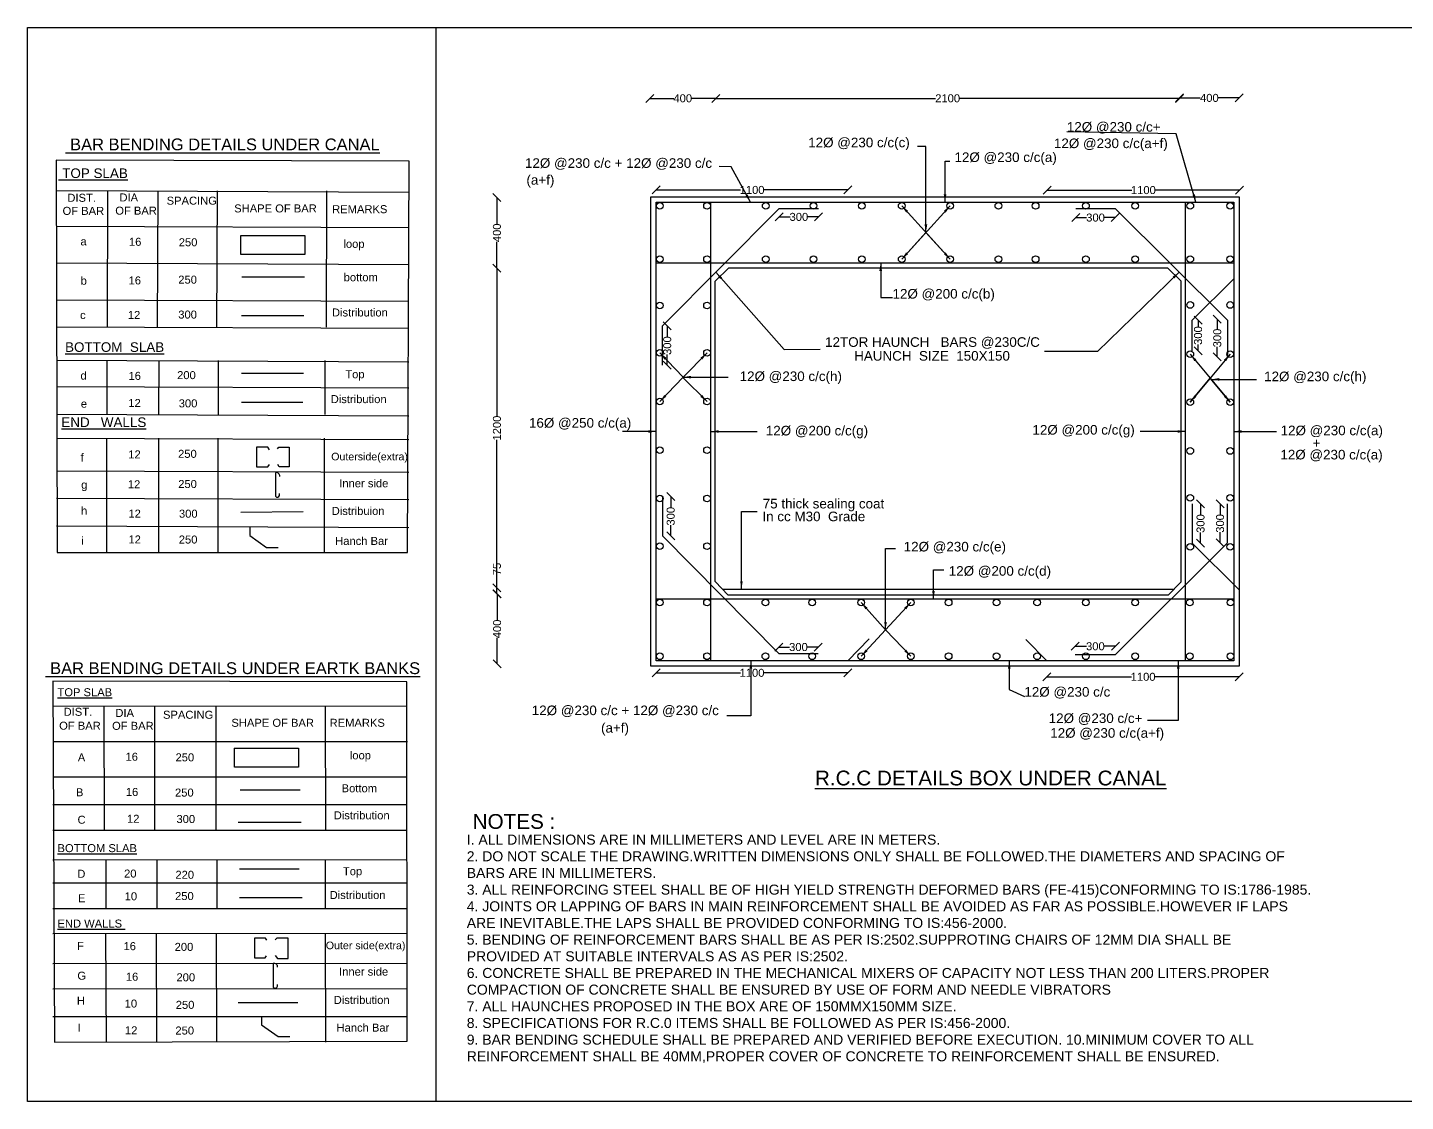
# Model space of a CAD drawing. Header units: millimetres. Extents: x 8554 to 14393, y 6906 to 9599.
# Drawn here: x 8554 to 11999, y 6914 to 9599 of the extents above; entities that cross this region are included whole.
import ezdxf

# ---------------------------------------------------------------- set-up
doc = ezdxf.new("R2010")
doc.units = ezdxf.units.MM
doc.header["$MEASUREMENT"] = 0
doc.layers.add('DIMENSIONS', color=7, linetype='Continuous')
doc.layers.add('TEXT', color=7, linetype='Continuous')
doc.styles.add('Annotative', font='arial.ttf', dxfattribs={"height": 4})
doc.styles.get("Standard").update_dxf_attribs({"font": 'arial.ttf', "height": 20})
doc.dimstyles.get("Standard").update_dxf_attribs({"dimtxt": 20, "dimasz": 20, "dimexe": 0.18, "dimexo": 0.0625, "dimgap": 0.09, "dimtad": 0, "dimdec": 0, "dimzin": 0, "dimdsep": 46, "dimtxsty": 'Standard', "dimblk": 'OBLIQUE', "dimcen": 0.09, "dimse1": 1, "dimse2": 1, "dimadec": 0, "dimazin": 0, "dimtfac": 1, "dimtdec": 0, "dimtofl": 0, "dimtmove": 0, "dimatfit": 3, "dimfxl": 1, "dimtolj": 1, "dimtzin": 0, "dimarcsym": 0})

# ---------------------------------------------------------------- blocks, each defined once
blk = doc.blocks.new('_Oblique')
at = {"color": 0, "linetype": 'ByBlock', "lineweight": -2}
blk.add_line((-0.5, -0.5), (0.5, 0.5), dxfattribs=at)
blk = doc.blocks.new('*D4')
at = {"layer": 'Defpoints', "color": 0}
for p in [(10604.9, 9192.5), (10125.9, 9161.7), (10604.9, 9161.7)]:
    blk.add_point(p, dxfattribs=at)
at = {"layer": 'DIMENSIONS', "color": 0, "lineweight": -2}
for p, q in [((10125.9, 9192.5), (10336.4, 9192.5)), ((10604.9, 9192.5), (10394.4, 9192.5))]:
    blk.add_line(p, q, dxfattribs=at)
at = {"layer": 'DIMENSIONS', "color": 0, "lineweight": -2, "xscale": 20, "yscale": 20, "zscale": 20, "rotation": 180}
blk.add_blockref('_Oblique', (10125.9, 9192.5), dxfattribs=at)
at = {"layer": 'DIMENSIONS', "color": 0, "lineweight": -2, "xscale": 20, "yscale": 20, "zscale": 20}
blk.add_blockref('_Oblique', (10604.9, 9192.5), dxfattribs=at)
at = {"layer": 'DIMENSIONS', "color": 0, "insert": (10365.4, 9192.5), "char_height": 20, "attachment_point": 5}
blk.add_mtext('\\A1;1100', dxfattribs=at)
blk = doc.blocks.new('*D5')
at = {"layer": 'Defpoints', "color": 0}
for p in [(10433.4, 9146.3), (10531.3, 9146.3), (10531.3, 9125.1)]:
    blk.add_point(p, dxfattribs=at)
at = {"layer": 'DIMENSIONS', "color": 0, "lineweight": -2}
for p, q in [((10433.4, 9125.1), (10460.2, 9125.1)), ((10531.3, 9125.1), (10504.5, 9125.1))]:
    blk.add_line(p, q, dxfattribs=at)
at = {"layer": 'DIMENSIONS', "color": 0, "lineweight": -2, "xscale": 20, "yscale": 20, "zscale": 20, "rotation": 180}
blk.add_blockref('_Oblique', (10433.4, 9125.1), dxfattribs=at)
at = {"layer": 'DIMENSIONS', "color": 0, "lineweight": -2, "xscale": 20, "yscale": 20, "zscale": 20}
blk.add_blockref('_Oblique', (10531.3, 9125.1), dxfattribs=at)
at = {"layer": 'DIMENSIONS', "color": 0, "insert": (10482.4, 9125.1), "char_height": 20, "attachment_point": 5}
blk.add_mtext('\\A1;300', dxfattribs=at)
blk = doc.blocks.new('*D6')
at = {"layer": 'Defpoints', "color": 0}
for p in [(11102.9, 9190), (11584.3, 9192.1), (11584.3, 9192.1)]:
    blk.add_point(p, dxfattribs=at)
at = {"layer": 'DIMENSIONS', "color": 0, "lineweight": -2}
for p, q in [((11102.9, 9192.1), (11314.6, 9192.1)), ((11584.3, 9192.1), (11372.6, 9192.1))]:
    blk.add_line(p, q, dxfattribs=at)
at = {"layer": 'DIMENSIONS', "color": 0, "lineweight": -2, "xscale": 20, "yscale": 20, "zscale": 20, "rotation": 180}
blk.add_blockref('_Oblique', (11102.9, 9192.1), dxfattribs=at)
at = {"layer": 'DIMENSIONS', "color": 0, "lineweight": -2, "xscale": 20, "yscale": 20, "zscale": 20}
blk.add_blockref('_Oblique', (11584.3, 9192.1), dxfattribs=at)
at = {"layer": 'DIMENSIONS', "color": 0, "insert": (11343.6, 9192.1), "char_height": 20, "attachment_point": 5}
blk.add_mtext('\\A1;1100', dxfattribs=at)
blk = doc.blocks.new('*D7')
at = {"layer": 'Defpoints', "color": 0}
for p in [(11174.8, 9146.4), (11273.2, 9146.4), (11273.2, 9123.4)]:
    blk.add_point(p, dxfattribs=at)
at = {"layer": 'DIMENSIONS', "color": 0, "lineweight": -2}
for p, q in [((11174.8, 9123.4), (11201.8, 9123.4)), ((11273.2, 9123.4), (11246.1, 9123.4))]:
    blk.add_line(p, q, dxfattribs=at)
at = {"layer": 'DIMENSIONS', "color": 0, "lineweight": -2, "xscale": 20, "yscale": 20, "zscale": 20, "rotation": 180}
blk.add_blockref('_Oblique', (11174.8, 9123.4), dxfattribs=at)
at = {"layer": 'DIMENSIONS', "color": 0, "lineweight": -2, "xscale": 20, "yscale": 20, "zscale": 20}
blk.add_blockref('_Oblique', (11273.2, 9123.4), dxfattribs=at)
at = {"layer": 'DIMENSIONS', "color": 0, "insert": (11224, 9123.4), "char_height": 20, "attachment_point": 5}
blk.add_mtext('\\A1;300', dxfattribs=at)
blk = doc.blocks.new('*D8')
at = {"layer": 'Defpoints', "color": 0}
for p in [(10141.2, 8852.7), (10141.2, 8754.1), (10153.4, 8754.1)]:
    blk.add_point(p, dxfattribs=at)
at = {"layer": 'DIMENSIONS', "color": 0, "lineweight": -2}
for p, q in [((10153.4, 8852.7), (10153.4, 8825.5)), ((10153.4, 8754.1), (10153.4, 8781.2))]:
    blk.add_line(p, q, dxfattribs=at)
at = {"layer": 'DIMENSIONS', "color": 0, "lineweight": -2, "xscale": 20, "yscale": 20, "zscale": 20}
for p, rotation in [((10153.4, 8852.7), 90), ((10153.4, 8754.1), 270)]:
    blk.add_blockref('_Oblique', p, dxfattribs=dict(at, rotation=rotation))
at = {"layer": 'DIMENSIONS', "color": 0, "insert": (10153.4, 8803.4), "char_height": 20, "attachment_point": 5, "rotation": 90}
blk.add_mtext('\\A1;300', dxfattribs=at)
blk = doc.blocks.new('*D9')
at = {"layer": 'Defpoints', "color": 0}
for p in [(10141.5, 8425.8), (10141.5, 8327.6), (10162, 8327.6)]:
    blk.add_point(p, dxfattribs=at)
at = {"layer": 'DIMENSIONS', "color": 0, "lineweight": -2}
for p, q in [((10162, 8425.8), (10162, 8398.8)), ((10162, 8327.6), (10162, 8354.5))]:
    blk.add_line(p, q, dxfattribs=at)
at = {"layer": 'DIMENSIONS', "color": 0, "lineweight": -2, "xscale": 20, "yscale": 20, "zscale": 20}
for p, rotation in [((10162, 8425.8), 90), ((10162, 8327.6), 270)]:
    blk.add_blockref('_Oblique', p, dxfattribs=dict(at, rotation=rotation))
at = {"layer": 'DIMENSIONS', "color": 0, "insert": (10162, 8376.7), "char_height": 20, "attachment_point": 5, "rotation": 90}
blk.add_mtext('\\A1;300', dxfattribs=at)
blk = doc.blocks.new('*D10')
at = {"layer": 'Defpoints', "color": 0}
for p in [(10432.5, 8033.8), (10530.2, 8049.6), (10530.2, 8033.8)]:
    blk.add_point(p, dxfattribs=at)
at = {"layer": 'DIMENSIONS', "color": 0, "lineweight": -2}
for p, q in [((10432.5, 8049.6), (10459.2, 8049.6)), ((10530.2, 8049.6), (10503.5, 8049.6))]:
    blk.add_line(p, q, dxfattribs=at)
at = {"layer": 'DIMENSIONS', "color": 0, "lineweight": -2, "xscale": 20, "yscale": 20, "zscale": 20, "rotation": 180}
blk.add_blockref('_Oblique', (10432.5, 8049.6), dxfattribs=at)
at = {"layer": 'DIMENSIONS', "color": 0, "lineweight": -2, "xscale": 20, "yscale": 20, "zscale": 20}
blk.add_blockref('_Oblique', (10530.2, 8049.6), dxfattribs=at)
at = {"layer": 'DIMENSIONS', "color": 0, "insert": (10481.3, 8049.6), "char_height": 20, "attachment_point": 5}
blk.add_mtext('\\A1;300', dxfattribs=at)
blk = doc.blocks.new('*D11')
at = {"layer": 'Defpoints', "color": 0}
for p in [(10125.9, 8015.6), (10604.5, 8015.6), (10604.5, 7985.2)]:
    blk.add_point(p, dxfattribs=at)
at = {"layer": 'DIMENSIONS', "color": 0, "lineweight": -2}
for p, q in [((10125.9, 7985.2), (10336.2, 7985.2)), ((10604.5, 7985.2), (10394.2, 7985.2))]:
    blk.add_line(p, q, dxfattribs=at)
at = {"layer": 'DIMENSIONS', "color": 0, "lineweight": -2, "xscale": 20, "yscale": 20, "zscale": 20, "rotation": 180}
blk.add_blockref('_Oblique', (10125.9, 7985.2), dxfattribs=at)
at = {"layer": 'DIMENSIONS', "color": 0, "lineweight": -2, "xscale": 20, "yscale": 20, "zscale": 20}
blk.add_blockref('_Oblique', (10604.5, 7985.2), dxfattribs=at)
at = {"layer": 'DIMENSIONS', "color": 0, "insert": (10365.2, 7985.2), "char_height": 20, "attachment_point": 5}
blk.add_mtext('\\A1;1100', dxfattribs=at)
blk = doc.blocks.new('*D12')
at = {"layer": 'Defpoints', "color": 0}
for p in [(11173.5, 8031.1), (11273.8, 8051.5), (11273.8, 8031.1)]:
    blk.add_point(p, dxfattribs=at)
at = {"layer": 'DIMENSIONS', "color": 0, "lineweight": -2}
for p, q in [((11173.5, 8051.5), (11201.5, 8051.5)), ((11273.8, 8051.5), (11245.8, 8051.5))]:
    blk.add_line(p, q, dxfattribs=at)
at = {"layer": 'DIMENSIONS', "color": 0, "lineweight": -2, "xscale": 20, "yscale": 20, "zscale": 20, "rotation": 180}
blk.add_blockref('_Oblique', (11173.5, 8051.5), dxfattribs=at)
at = {"layer": 'DIMENSIONS', "color": 0, "lineweight": -2, "xscale": 20, "yscale": 20, "zscale": 20}
blk.add_blockref('_Oblique', (11273.8, 8051.5), dxfattribs=at)
at = {"layer": 'DIMENSIONS', "color": 0, "insert": (11223.6, 8051.5), "char_height": 20, "attachment_point": 5}
blk.add_mtext('\\A1;300', dxfattribs=at)
blk = doc.blocks.new('*D13')
at = {"layer": 'Defpoints', "color": 0}
for p in [(11102.6, 8001.9), (11583.2, 8001.9), (11583.2, 7975.2)]:
    blk.add_point(p, dxfattribs=at)
at = {"layer": 'DIMENSIONS', "color": 0, "lineweight": -2}
for p, q in [((11102.6, 7975.2), (11314, 7975.2)), ((11583.2, 7975.2), (11371.9, 7975.2))]:
    blk.add_line(p, q, dxfattribs=at)
at = {"layer": 'DIMENSIONS', "color": 0, "lineweight": -2, "xscale": 20, "yscale": 20, "zscale": 20, "rotation": 180}
blk.add_blockref('_Oblique', (11102.6, 7975.2), dxfattribs=at)
at = {"layer": 'DIMENSIONS', "color": 0, "lineweight": -2, "xscale": 20, "yscale": 20, "zscale": 20}
blk.add_blockref('_Oblique', (11583.2, 7975.2), dxfattribs=at)
at = {"layer": 'DIMENSIONS', "color": 0, "insert": (11342.9, 7975.2), "char_height": 20, "attachment_point": 5}
blk.add_mtext('\\A1;1100', dxfattribs=at)
blk = doc.blocks.new('*D14')
at = {"layer": 'Defpoints', "color": 0}
for p in [(11554, 8407.8), (11535.4, 8309.9), (11554, 8309.9)]:
    blk.add_point(p, dxfattribs=at)
at = {"layer": 'DIMENSIONS', "color": 0, "lineweight": -2}
for p, q in [((11535.4, 8407.8), (11535.4, 8381)), ((11535.4, 8309.9), (11535.4, 8336.7))]:
    blk.add_line(p, q, dxfattribs=at)
at = {"layer": 'DIMENSIONS', "color": 0, "lineweight": -2, "xscale": 20, "yscale": 20, "zscale": 20}
for p, rotation in [((11535.4, 8407.8), 90), ((11535.4, 8309.9), 270)]:
    blk.add_blockref('_Oblique', p, dxfattribs=dict(at, rotation=rotation))
at = {"layer": 'DIMENSIONS', "color": 0, "insert": (11535.4, 8358.8), "char_height": 20, "attachment_point": 5, "rotation": 90}
blk.add_mtext('\\A1;300', dxfattribs=at)
blk = doc.blocks.new('*D15')
at = {"layer": 'Defpoints', "color": 0}
for p in [(11465.7, 8407.6), (11465.7, 8309.5), (11486.6, 8309.5)]:
    blk.add_point(p, dxfattribs=at)
at = {"layer": 'DIMENSIONS', "color": 0, "lineweight": -2}
for p, q in [((11486.6, 8407.6), (11486.6, 8380.7)), ((11486.6, 8309.5), (11486.6, 8336.4))]:
    blk.add_line(p, q, dxfattribs=at)
at = {"layer": 'DIMENSIONS', "color": 0, "lineweight": -2, "xscale": 20, "yscale": 20, "zscale": 20}
for p, rotation in [((11486.6, 8407.6), 90), ((11486.6, 8309.5), 270)]:
    blk.add_blockref('_Oblique', p, dxfattribs=dict(at, rotation=rotation))
at = {"layer": 'DIMENSIONS', "color": 0, "insert": (11486.6, 8358.5), "char_height": 20, "attachment_point": 5, "rotation": 90}
blk.add_mtext('\\A1;300', dxfattribs=at)
blk = doc.blocks.new('*D16')
at = {"layer": 'Defpoints', "color": 0}
for p in [(9725.6, 9173.9), (9724.6, 8997), (9727.6, 8997)]:
    blk.add_point(p, dxfattribs=at)
at = {"layer": 'DIMENSIONS', "color": 0, "lineweight": -2}
for p, q in [((9727.6, 9173.9), (9727.6, 9108)), ((9727.6, 8997), (9727.6, 9062.9))]:
    blk.add_line(p, q, dxfattribs=at)
at = {"layer": 'DIMENSIONS', "color": 0, "lineweight": -2, "xscale": 20, "yscale": 20, "zscale": 20}
for p, rotation in [((9727.6, 9173.9), 90), ((9727.6, 8997), 270)]:
    blk.add_blockref('_Oblique', p, dxfattribs=dict(at, rotation=rotation))
at = {"layer": 'DIMENSIONS', "color": 0, "insert": (9727.6, 9085.4), "char_height": 20, "attachment_point": 5, "rotation": 90}
blk.add_mtext('\\A1;400', dxfattribs=at)
blk = doc.blocks.new('*D17')
at = {"layer": 'Defpoints', "color": 0}
for p in [(9724.6, 8997), (9724.4, 8197.5), (9727.6, 8197.5)]:
    blk.add_point(p, dxfattribs=at)
at = {"layer": 'DIMENSIONS', "color": 0, "lineweight": -2}
for p, q in [((9727.6, 8997), (9727.6, 8626.2)), ((9727.6, 8197.5), (9727.6, 8568.2))]:
    blk.add_line(p, q, dxfattribs=at)
at = {"layer": 'DIMENSIONS', "color": 0, "lineweight": -2, "xscale": 20, "yscale": 20, "zscale": 20}
for p, rotation in [((9727.6, 8997), 90), ((9727.6, 8197.5), 270)]:
    blk.add_blockref('_Oblique', p, dxfattribs=dict(at, rotation=rotation))
at = {"layer": 'DIMENSIONS', "color": 0, "insert": (9727.6, 8597.2), "char_height": 20, "attachment_point": 5, "rotation": 90}
blk.add_mtext('\\A1;1200', dxfattribs=at)
blk = doc.blocks.new('*D18')
at = {"layer": 'Defpoints', "color": 0}
for p in [(9727.6, 8197.5), (9727.6, 8182.4), (9727.6, 8182.4)]:
    blk.add_point(p, dxfattribs=at)
at = {"layer": 'DIMENSIONS', "color": 0, "lineweight": -2}
for p, q in [((9727.6, 8197.5), (9727.6, 8230.4)), ((9727.6, 8182.4), (9727.6, 8197.5))]:
    blk.add_line(p, q, dxfattribs=at)
at = {"layer": 'DIMENSIONS', "color": 0, "lineweight": -2, "xscale": 20, "yscale": 20, "zscale": 20}
for p, rotation in [((9727.6, 8197.5), 90), ((9727.6, 8182.4), 270)]:
    blk.add_blockref('_Oblique', p, dxfattribs=dict(at, rotation=rotation))
at = {"layer": 'DIMENSIONS', "color": 0, "insert": (9727.6, 8244.8), "char_height": 20, "attachment_point": 5, "rotation": 90}
blk.add_mtext('\\A1;75', dxfattribs=at)
blk = doc.blocks.new('*D19')
at = {"layer": 'Defpoints', "color": 0}
for p in [(9728, 8182.4), (9724.7, 8007.5), (9728, 8007.5)]:
    blk.add_point(p, dxfattribs=at)
at = {"layer": 'DIMENSIONS', "color": 0, "lineweight": -2}
for p, q in [((9728, 8182.4), (9728, 8117.5)), ((9728, 8007.5), (9728, 8072.4))]:
    blk.add_line(p, q, dxfattribs=at)
at = {"layer": 'DIMENSIONS', "color": 0, "lineweight": -2, "xscale": 20, "yscale": 20, "zscale": 20}
for p, rotation in [((9728, 8182.4), 90), ((9728, 8007.5), 270)]:
    blk.add_blockref('_Oblique', p, dxfattribs=dict(at, rotation=rotation))
at = {"layer": 'DIMENSIONS', "color": 0, "insert": (9728, 8095), "char_height": 20, "attachment_point": 5, "rotation": 90}
blk.add_mtext('\\A1;400', dxfattribs=at)
blk = doc.blocks.new('*D20')
at = {"layer": 'Defpoints', "color": 0}
for p in [(10109.4, 9422.6), (10274.7, 9423.6), (10274.7, 9421.6)]:
    blk.add_point(p, dxfattribs=at)
at = {"layer": 'DIMENSIONS', "color": 0, "lineweight": -2}
for p, q in [((10109.4, 9421.6), (10169.5, 9421.6)), ((10274.7, 9421.6), (10214.6, 9421.6))]:
    blk.add_line(p, q, dxfattribs=at)
at = {"layer": 'DIMENSIONS', "color": 0, "lineweight": -2, "xscale": 20, "yscale": 20, "zscale": 20, "rotation": 180}
blk.add_blockref('_Oblique', (10109.4, 9421.6), dxfattribs=at)
at = {"layer": 'DIMENSIONS', "color": 0, "lineweight": -2, "xscale": 20, "yscale": 20, "zscale": 20}
blk.add_blockref('_Oblique', (10274.7, 9421.6), dxfattribs=at)
at = {"layer": 'DIMENSIONS', "color": 0, "insert": (10192.1, 9421.6), "char_height": 20, "attachment_point": 5}
blk.add_mtext('\\A1;400', dxfattribs=at)
blk = doc.blocks.new('*D21')
at = {"layer": 'Defpoints', "color": 0}
for p in [(10274.7, 9421.6), (11434, 9421.6), (11434, 9421.6)]:
    blk.add_point(p, dxfattribs=at)
at = {"layer": 'DIMENSIONS', "color": 0, "lineweight": -2}
for p, q in [((10274.7, 9421.6), (10824.2, 9421.6)), ((11434, 9421.6), (10884.4, 9421.6))]:
    blk.add_line(p, q, dxfattribs=at)
at = {"layer": 'DIMENSIONS', "color": 0, "lineweight": -2, "xscale": 20, "yscale": 20, "zscale": 20, "rotation": 180}
blk.add_blockref('_Oblique', (10274.7, 9421.6), dxfattribs=at)
at = {"layer": 'DIMENSIONS', "color": 0, "lineweight": -2, "xscale": 20, "yscale": 20, "zscale": 20}
blk.add_blockref('_Oblique', (11434, 9421.6), dxfattribs=at)
at = {"layer": 'DIMENSIONS', "color": 0, "insert": (10854.3, 9421.6), "char_height": 20, "attachment_point": 5}
blk.add_mtext('\\A1;2100', dxfattribs=at)
blk = doc.blocks.new('*D22')
at = {"layer": 'Defpoints', "color": 0}
for p in [(11434, 9421.6), (11583.2, 9422.6), (11583.2, 9421.6)]:
    blk.add_point(p, dxfattribs=at)
at = {"layer": 'DIMENSIONS', "color": 0, "lineweight": -2}
for p, q in [((11434, 9422.6), (11486, 9422.6)), ((11583.2, 9422.6), (11531.2, 9422.6))]:
    blk.add_line(p, q, dxfattribs=at)
at = {"layer": 'DIMENSIONS', "color": 0, "lineweight": -2, "xscale": 20, "yscale": 20, "zscale": 20, "rotation": 180}
blk.add_blockref('_Oblique', (11434, 9422.6), dxfattribs=at)
at = {"layer": 'DIMENSIONS', "color": 0, "lineweight": -2, "xscale": 20, "yscale": 20, "zscale": 20}
blk.add_blockref('_Oblique', (11583.2, 9422.6), dxfattribs=at)
at = {"layer": 'DIMENSIONS', "color": 0, "insert": (11508.6, 9422.6), "char_height": 20, "attachment_point": 5}
blk.add_mtext('\\A1;400', dxfattribs=at)
blk = doc.blocks.new('*D43')
at = {"layer": 'Defpoints', "color": 0}
for p in [(11465.4, 8867), (11465.4, 8790.1), (11480.4, 8790.1)]:
    blk.add_point(p, dxfattribs=at)
at = {"layer": 'DIMENSIONS', "color": 0, "lineweight": -2}
for p, q in [((11480.4, 8867), (11480.4, 8850.7)), ((11480.4, 8790.1), (11480.4, 8806.4))]:
    blk.add_line(p, q, dxfattribs=at)
at = {"layer": 'DIMENSIONS', "color": 0, "lineweight": -2, "xscale": 20, "yscale": 20, "zscale": 20}
for p, rotation in [((11480.4, 8867), 90), ((11480.4, 8790.1), 270)]:
    blk.add_blockref('_Oblique', p, dxfattribs=dict(at, rotation=rotation))
at = {"layer": 'DIMENSIONS', "color": 0, "insert": (11480.4, 8828.5), "char_height": 20, "attachment_point": 5, "rotation": 90}
blk.add_mtext('\\A1;300', dxfattribs=at)
blk = doc.blocks.new('*D44')
at = {"layer": 'Defpoints', "color": 0}
for p in [(11551.4, 8869.4), (11528.4, 8775.3), (11553.8, 8775.3)]:
    blk.add_point(p, dxfattribs=at)
at = {"layer": 'DIMENSIONS', "color": 0, "lineweight": -2}
for p, q in [((11528.4, 8869.4), (11528.4, 8844.5)), ((11528.4, 8775.3), (11528.4, 8800.2))]:
    blk.add_line(p, q, dxfattribs=at)
at = {"layer": 'DIMENSIONS', "color": 0, "lineweight": -2, "xscale": 20, "yscale": 20, "zscale": 20}
for p, rotation in [((11528.4, 8869.4), 90), ((11528.4, 8775.3), 270)]:
    blk.add_blockref('_Oblique', p, dxfattribs=dict(at, rotation=rotation))
at = {"layer": 'DIMENSIONS', "color": 0, "insert": (11528.4, 8822.4), "char_height": 20, "attachment_point": 5, "rotation": 90}
blk.add_mtext('\\A1;300', dxfattribs=at)

msp = doc.modelspace()

# ---------------------------------------------------------------- linework, layer by layer
at = {"layer": 'DIMENSIONS', "color": 0}
for p, q in [((8625.9, 9267.1), (8628.3, 8286.2)), ((9507.9, 9264.7), (8625.9, 9267.1)), ((9503.8, 8286.2), (9507.9, 9264.7)), ((8626.1, 9191), (9507.5, 9187.3)), ((8626.1, 9102), (9507.5, 9098.4)), ((8626.1, 9010), (9507.5, 9006.4)), ((8626.1, 8917.9), (9507.5, 8914.3)), ((8626.1, 8850.4), (9507.5, 8846.8)), ((8626.1, 8766.6), (9507.5, 8762.9)), ((8626.1, 8701.1), (9507.5, 8697.5)), ((8626.1, 8631.6), (9507.5, 8627.9)), ((8626.1, 8572.2), (9507.5, 8568.6)), ((8626.1, 8490.4), (9507.5, 8486.8)), ((8626.1, 8421.9), (9507.5, 8418.3)), ((8626.1, 8352.4), (9507.5, 8348.8)), ((8628.3, 8286.2), (9503.8, 8286.2))]:
    msp.add_line(p, q, dxfattribs=at)
for points in [[(8754.3, 9190.4), (8752.9, 8849.9)], [(8879.6, 9190.4), (8878.2, 8849.9)], [(9027.9, 9190.4), (9026.5, 8849.9)], [(9301.7, 9190.4), (9300.3, 8849.9)], [(10141.2, 8754.1), (10141.2, 8852.7), (10433.4, 9146.3), (10531.3, 9146.3)], [(10261.8, 9161.7), (10261.8, 8015.6)], [(11174.8, 9146.4), (11273.2, 9146.4), (11553.8, 8867), (11553.8, 8775.3)], [(11449.3, 8015.6), (11449.3, 9161.7)], [(10125.9, 9010.3), (11569.6, 9010.3)], [(10273.3, 8964.2), (10307.2, 8997.5), (11404.3, 8997.5), (11437.1, 8965.2), (11437.1, 8211.5), (11405.2, 8179.8), (10305.9, 8179.8), (10273, 8213.9), (10273.3, 8964.2)], [(11465.4, 8790.1), (11465.4, 8867), (11569.6, 8970)], [(8752.6, 8766), (8752, 8631)], [(8881.9, 8766), (8881.4, 8631)], [(9030.8, 8766), (9030.3, 8631)], [(9297.4, 8766), (9296.9, 8631)], [(8751.8, 8571.7), (8751.8, 8286.2)], [(8881.1, 8571.7), (8881.1, 8286.2)], [(9030.1, 8571.7), (9030.1, 8286.2)], [(9295.8, 8571.7), (9295.8, 8286.2)], [(10141.5, 8425.8), (10141.5, 8327.6), (10432.5, 8033.8), (10530.2, 8033.8)], [(11173.5, 8031.1), (11273.8, 8031.1), (11554, 8309.9), (11554, 8407.8)], [(11465.7, 8407.6), (11465.7, 8309.5), (11583.2, 8192.8)], [(10125.9, 8170.1), (11569.6, 8170.1)], [(10291.9, 8194.3), (11419.4, 8194)], [(10604.5, 8015.6), (10658.5, 8070.4)], [(11102.6, 8015.6), (11049.8, 8068.6)]]:
    msp.add_lwpolyline(points, dxfattribs=at)
for points in [[(10112.3, 9175.4), (11583.2, 9175.4), (11583.2, 8001.9), (10112.3, 8001.9)], [(10125.9, 9161.7), (11569.6, 9161.7), (11569.6, 8015.6), (10125.9, 8015.6)]]:
    msp.add_lwpolyline(points, close=True, dxfattribs=at)
for centre in [(10134.9, 9153.1), (10252.7, 9153.1), (10399.5, 9153.1), (10519, 9153.1), (10640, 9153.1), (10739.4, 9153.1), (10860.7, 9153.1), (10981.1, 9153.1), (11074.3, 9153.1), (11200.1, 9153.1), (11323.1, 9153.1), (11460.9, 9153.1), (11560.6, 9153.1), (10134.9, 9019.3), (10252.7, 9019.3), (10399.5, 9019.3), (10519, 9019.3), (10640, 9019.3), (10739.4, 9019.3), (10860.7, 9019.3), (10981.1, 9019.3), (11074.3, 9019.3), (11200.1, 9019.3), (11323.1, 9019.3), (11460.9, 9019.3), (11560.6, 9019.3), (10134.9, 8903.5), (10252.7, 8903.5), (11460.9, 8905), (11560.6, 8905), (10134.9, 8785.1), (10252.7, 8785.1), (11460.9, 8781.8), (11560.6, 8781.8), (10134.9, 8663.5), (10252.7, 8663.5), (11460.9, 8661.8), (11560.6, 8661.8), (10134.9, 8542.1), (10252.7, 8542.1), (11460.9, 8540), (11560.6, 8540), (10134.9, 8421.1), (10252.7, 8421.1), (11460.9, 8422.8), (11560.6, 8422.8), (10134.9, 8301.9), (10252.7, 8301.9), (11460.9, 8300.3), (11560.6, 8300.3), (10134.9, 8161), (10252.7, 8161), (10398.6, 8161), (10515.6, 8161), (10638.1, 8161), (10762.1, 8161), (10856.8, 8161), (10976.7, 8161), (11077.8, 8161), (11200, 8161), (11323, 8161), (11459.4, 8161), (11561.6, 8161), (10134.9, 8026.6), (10252.7, 8026.6), (10398.6, 8026.6), (10515.6, 8026.6), (10638.1, 8026.6), (10762.1, 8026.6), (10856.8, 8026.6), (10976.7, 8026.6), (11077.8, 8026.6), (11200, 8026.6), (11323, 8026.6), (11459.4, 8026.6), (11561.6, 8026.6)]:
    msp.add_circle(centre, 8.32, dxfattribs=at)
at = {"layer": 'TEXT', "color": 0}
for points in [[(14392.6, 6913.5), (8554.1, 6913.5), (8554.1, 9598.6), (14392.6, 9598.6)], [(9574.9, 6913.5), (8554.1, 6913.5), (8554.1, 9598.6), (9574.9, 9598.6)]]:
    msp.add_lwpolyline(points, close=True, dxfattribs=at)
for points in [[(9086.9, 9078.7), (9247.1, 9078.7), (9247.1, 9031.2), (9087.6, 9031.2), (9087.6, 9078.7)], [(9090, 8975.3), (9246.1, 8975.3)], [(9088.7, 8878.4), (9244.8, 8878.4)], [(9089.1, 8734.3), (9243.6, 8734.3)], [(9088.7, 8662.3), (9242.3, 8662.3)], [(9158.8, 8543.1), (9154.7, 8549.4), (9126.6, 8549.4), (9126.6, 8500.2), (9154.5, 8500.2), (9159.3, 8506.4)], [(9179.3, 8544.9), (9182.4, 8549.5), (9207.8, 8549.5), (9207.8, 8500.2), (9183, 8500.2), (9179.4, 8505.9)], [(9173.6, 8485.6), (9173.6, 8426.6)], [(9184, 8428.8), (9184, 8433.3)], [(9087.2, 8387.3), (9243.3, 8388.7)], [(9109.5, 8350.4), (9109.5, 8350.4), (9109.5, 8328.8), (9151.2, 8299), (9180.7, 8299)], [(8617.5, 7964), (8621.1, 7061.5), (9502.8, 7064.4), (9502.4, 7962.8), (8617.5, 7964)], [(8617.7, 7902.2), (9502.4, 7902.6)], [(8745, 7902.3), (8745.2, 7591.6)], [(8871.6, 7902.4), (8871.8, 7591.6)], [(9024.8, 7902.4), (9024.9, 7591.7)], [(9298.5, 7902.5), (9298.6, 7591.8)], [(8619, 7813.4), (9503.6, 7813.8)], [(9071, 7796.8), (9231.3, 7796.8), (9231.3, 7749.3), (9071.7, 7749.3), (9071.7, 7796.8)], [(8617.7, 7724.9), (9502.4, 7725.3)], [(9085.5, 7692.5), (9235.7, 7692.5)], [(8617.7, 7655.8), (9502.4, 7656.2)], [(8617.7, 7591.5), (9502.4, 7591.9)], [(9081, 7611.5), (9238.4, 7611.5)], [(8617.7, 7518), (9502.4, 7518.4)], [(8749.5, 7518.1), (8749.6, 7395.6)], [(8876.9, 7518.2), (8877, 7395.7)], [(9027, 7518.2), (9027, 7395.7)], [(9298, 7518.3), (9298.1, 7395.9)], [(9084.3, 7494.8), (9233.4, 7494.8)], [(8617.7, 7459.8), (9502.4, 7460.2)], [(9083.8, 7423.4), (9240.6, 7423.4)], [(8617.7, 7395.6), (9502.4, 7396)], [(8617.7, 7333.7), (9502.4, 7334.1)], [(8749.3, 7333.8), (8750.2, 7061.9)], [(8875.2, 7333.8), (8876.1, 7061.9)], [(9025.8, 7333.8), (9026.7, 7061.9)], [(9152.5, 7316.9), (9148.9, 7321.5), (9121.5, 7321.5), (9121.5, 7272.3), (9148.4, 7272.3), (9151.7, 7278)], [(9173.1, 7278.1), (9179.3, 7270.7), (9205.4, 7270.7), (9205.4, 7322.2), (9176.9, 7322.2), (9173.4, 7317.4)], [(9297.7, 7333.8), (9298.6, 7061.9)], [(8617.7, 7258.5), (9502.4, 7258.9)], [(9168.3, 7258.2), (9168.3, 7199.2)], [(9178.6, 7201.4), (9178.6, 7205.9)], [(8617.7, 7195.5), (9502.4, 7195.9)], [(9080.3, 7161.1), (9229.4, 7161.1)], [(8617.7, 7125.9), (9502.4, 7126.3)], [(9138.9, 7127.1), (9138.9, 7127.1), (9138.9, 7105.5), (9180.6, 7075.6), (9210.1, 7075.6)]]:
    msp.add_lwpolyline(points, dxfattribs=at)
for centre, radius, start, end in [((9175.9, 8477.3), 8.65, 353.5334, 105.0017), ((9178.3, 8430), 5.76, 215.5808, 348.6967), ((9170.5, 7249.9), 8.65, 353.5334, 105.0017), ((9173, 7202.6), 5.76, 215.5808, 348.6967)]:
    msp.add_arc(centre, radius, start, end, dxfattribs=at)

# ---------------------------------------------------------------- texts
for s, height, p in [('12Ø @230 c/c+', 24, (11152.3, 9338.3)), ('%%U BAR BENDING DETAILS UNDER CANAL', 29.5, (8649, 9291.7)), ('12Ø @230 c/c(c)', 24, (10505.7, 9299.3)), ('12Ø @230 c/c(a+f)', 24, (11120, 9297.2)), ('12Ø @230 c/c + 12Ø @230 c/c', 24, (9797.6, 9247.8)), ('12Ø @230 c/c(a)', 24, (10871.4, 9262.4)), ('%%U TOP SLAB', 24, (8631.5, 9222.4)), ('(a+f)', 24, (9801.3, 9205.8)), ('DIST.', 20, (8653.6, 9163)), ('DIA', 20, (8783.8, 9163.8)), ('SPACING', 20, (8901.8, 9155.8)), ('OF BAR', 20, (8641.6, 9130.3)), ('OF BAR', 20, (8773.4, 9130.8)), ('SHAPE OF BAR', 20, (9070.7, 9136.4)), ('REMARKS', 20, (9315.5, 9134.5)), ('a', 20, (8686.4, 9053.9)), ('16', 20, (8807.6, 9053)), ('250', 20, (8932.1, 9051.8)), ('loop', 20, (9343.8, 9047.8)), ('b', 20, (8686.8, 8955.7)), ('16', 20, (8806.7, 8956.4)), ('250', 20, (8930.9, 8958.3)), ('bottom', 20, (9344.4, 8964.3)), ('12Ø @200 c/c(b)', 24, (10716.5, 8921)), ('12', 20, (8804.8, 8870)), ('300', 20, (8930.9, 8871)), ('Distribution', 20, (9315.1, 8876.2)), ('c', 20, (8685.4, 8869.8)), ('12TOR HAUNCH   BARS @230C/C', 24, (10547.9, 8800.3)), ('%%UBOTTOM  SLAB', 24, (8647.9, 8787.7)), ('HAUNCH  SIZE  150X150', 24, (10620.6, 8765.8)), ('d', 20, (8686.4, 8718.4)), ('16', 20, (8806.5, 8717.7)), ('200', 20, (8928, 8719.6)), ('Top', 20, (9348.5, 8721.8)), ('12Ø @230 c/c(h)', 24, (10334.3, 8714.8)), ('12Ø @230 c/c(h)', 24, (11645.5, 8714.4)), ('Distribution', 20, (9312, 8659.6)), ('e', 20, (8687.3, 8648.1)), ('12', 20, (8806, 8650)), ('300', 20, (8932, 8649)), ('%%UEND   WALLS', 24, (8638.6, 8599.8)), ('16Ø @250 c/c(a)', 24, (9807.6, 8598.2)), ('12Ø @200 c/c(g)', 24, (10399.7, 8578.8)), ('12Ø @200 c/c(g)', 24, (11066.3, 8580.9)), ('12Ø @230 c/c(a)', 24, (11686.7, 8579.3)), ('250', 20, (8930.4, 8522.8)), ('12Ø @230 c/c(a)', 24, (11686.1, 8518.8)), ('+', 24, (11766.6, 8547.9)), ('f', 20, (8686.8, 8513.6)), ('12', 20, (8805.9, 8521.4)), ('Outerside(extra)', 19, (9313.2, 8516.5)), ('g', 20, (8688.2, 8445.7)), ('12', 20, (8804.8, 8446.6)), ('250', 20, (8930.8, 8447.4)), ('Inner side', 20, (9333.4, 8449.2)), ('75 thick sealing coat', 24, (10392, 8396.3)), ('h', 20, (8687.8, 8380.6)), ('12', 20, (8806.3, 8373.3)), ('300', 20, (8932.6, 8373.1)), ('Distribuion', 20, (9314.5, 8380)), ('In cc M30  Grade', 24, (10391.2, 8364.3)), ('i', 20, (8688.7, 8305.5)), ('12', 20, (8806.3, 8308.7)), ('250', 20, (8932.2, 8308.5)), ('Hanch Bar', 20, (9323.1, 8305)), ('12Ø @230 c/c(e)', 24, (10744.4, 8288.7)), ('12Ø @200 c/c(d)', 24, (10857.1, 8228)), ('%%U BAR BENDING DETAILS UNDER EARTK BANKS', 29.5, (8599.1, 7982.1)), ('%%UTOP SLAB', 20, (8628.9, 7926.7)), ('12Ø @230 c/c', 24, (11046.1, 7925.7)), ('DIST.', 20, (8644.3, 7877.8)), ('DIA ', 20, (8773.6, 7874.9)), ('SPACING', 20, (8892.7, 7870.4)), ('12Ø @230 c/c + 12Ø @230 c/c', 24, (9814.6, 7879.4)), ('OF BAR', 20, (8633.1, 7843)), ('OF BAR', 20, (8765.4, 7842.7)), ('SHAPE OF BAR', 20, (9063.7, 7850.3)), ('REMARKS', 20, (9309.2, 7850.3)), ('(a+f)', 24, (9987.8, 7835.7)), ('12Ø @230 c/c+', 24, (11106.9, 7859.7)), ('12Ø @230 c/c(a+f)', 24, (11110.8, 7822.9)), ('16', 20, (8799, 7765.4)), ('loop', 20, (9359.8, 7769)), ('A', 20, (8679.7, 7763.7)), ('250', 20, (8924, 7763.9)), ('%%UR.C.C DETAILS BOX UNDER CANAL', 37, (10522.5, 7703.7)), ('B', 20, (8675, 7676.6)), ('16', 20, (8799.8, 7677.4)), ('250', 20, (8922.7, 7675.8)), ('Bottom', 20, (9339.3, 7686.6)), ('C', 20, (8679.1, 7607.9)), ('12', 20, (8802.7, 7610.3)), ('300', 20, (8926.4, 7609.7)), ('Distribution', 20, (9319.5, 7618.9)), ('NOTES :', 37, (9666.8, 7595.1)), ('%%UBOTTOM SLAB', 20, (8628.9, 7536.9)), ('D', 20, (8678.5, 7472.8)), ('20', 20, (8795.4, 7473.3)), ('220', 20, (8923.7, 7470.3)), ('Top', 20, (9342.5, 7479.2)), ('Distribution', 20, (9309.3, 7419.7)), ('E', 20, (8680.3, 7411.8)), ('10', 20, (8796.9, 7416.5)), ('250', 20, (8922.8, 7417.1)), ('%%UEND WALLS ', 20, (8628.9, 7348.3)), ('F', 20, (8678, 7292.4)), ('16', 20, (8794, 7291.8)), ('200', 20, (8921.8, 7290)), ('Outer side(extra)', 19, (9299.7, 7294.2)), ('G', 20, (8678.6, 7217.9)), ('16', 20, (8799.8, 7215.4)), ('200', 20, (8926.4, 7213.9)), ('Inner side', 20, (9332.9, 7228.2)), ('H', 20, (8677.4, 7155.6)), ('10', 20, (8796.9, 7148.3)), ('250', 20, (8924.6, 7145.1)), ('Distribution', 20, (9319.5, 7157.3)), ('I', 20, (8679.5, 7088.4)), ('12', 20, (8797.6, 7081.4)), ('250', 20, (8923.7, 7080.9)), ('Hanch Bar', 20, (9326.5, 7088.1))]:
    msp.add_text(s, height=height, dxfattribs=at).set_placement(p)
at = {"layer": 'TEXT', "color": 0, "insert": (9652.1, 7580.7), "char_height": 25, "width": 2090.99, "attachment_point": 1, "style": 'Annotative'}
msp.add_mtext('I. ALL DIMENSIONS ARE IN MILLIMETERS AND LEVEL ARE IN METERS. \\P2. DO NOT SCALE THE DRAWING.WRITTEN DIMENSIONS ONLY SHALL BE FOLLOWED.THE DIAMETERS AND SPACING OF BARS ARE IN MILLIMETERS.   \\P3. ALL REINFORCING STEEL SHALL BE OF HIGH YIELD STRENGTH DEFORMED BARS (FE-415)CONFORMING TO IS:1786-1985. \\P4. JOINTS OR LAPPING OF BARS IN MAIN REINFORCEMENT SHALL BE AVOIDED AS FAR AS POSSIBLE.HOWEVER IF LAPS ARE INEVITABLE.THE LAPS SHALL BE PROVIDED CONFORMING TO IS:456-2000. \\P5. BENDING OF REINFORCEMENT BARS SHALL BE AS PER IS:2502.SUPPROTING CHAIRS OF 12MM DIA SHALL BE PROVIDED AT SUITABLE INTERVALS AS AS PER IS:2502. \\P6. CONCRETE SHALL BE PREPARED IN THE MECHANICAL MIXERS OF CAPACITY NOT LESS THAN 200 LITERS.PROPER COMPACTION OF CONCRETE SHALL BE ENSURED BY USE OF FORM AND NEEDLE VIBRATORS \\P7. ALL HAUNCHES PROPOSED IN THE BOX ARE OF 150MMX150MM SIZE. \\P8. SPECIFICATIONS FOR R.C.0 ITEMS SHALL BE FOLLOWED AS PER IS:456-2000. \\P9. BAR BENDING SCHEDULE SHALL BE PREPARED AND VERIFIED BEFORE EXECUTION. 10.MINIMUM COVER TO ALL REINFORCEMENT SHALL BE 40MM,PROPER COVER OF CONCRETE TO REINFORCEMENT SHALL BE ENSURED. ', dxfattribs=at)

# ---------------------------------------------------------------- dimensions: what is measured, and where the dimension line sits
at = {"layer": 'DIMENSIONS', "color": 0}
for base, p1, p2, text, picture, middle in [((10274.7, 9421.6), (10109.4, 9422.6), (10274.7, 9423.6), '400', '*D20', (10192.1, 9421.6)), ((11434, 9421.6), (10274.7, 9421.6), (11434, 9421.6), '2100', '*D21', (10854.3, 9421.6)), ((11583.2, 9422.6), (11434, 9421.6), (11583.2, 9421.6), '400', '*D22', (11508.6, 9422.6)), ((10604.9, 9192.5), (10125.9, 9161.7), (10604.9, 9161.7), '1100', '*D4', (10365.4, 9192.5)), ((11584.3, 9192.1), (11102.9, 9190), (11584.3, 9192.1), '1100', '*D6', (11343.6, 9192.1)), ((10531.3, 9125.1), (10433.4, 9146.3), (10531.3, 9146.3), '300', '*D5', (10482.4, 9125.1)), ((11273.2, 9123.4), (11174.8, 9146.4), (11273.2, 9146.4), '300', '*D7', (11224, 9123.4)), ((10530.2, 8049.6), (10432.5, 8033.8), (10530.2, 8033.8), '300', '*D10', (10481.3, 8049.6)), ((11273.8, 8051.5), (11173.5, 8031.1), (11273.8, 8031.1), '300', '*D12', (11223.6, 8051.5)), ((10604.5, 7985.2), (10125.9, 8015.6), (10604.5, 8015.6), '1100', '*D11', (10365.2, 7985.2)), ((11583.2, 7975.2), (11102.6, 8001.9), (11583.2, 8001.9), '1100', '*D13', (11342.9, 7975.2))]:
    dim = msp.add_linear_dim(base=base, p1=p1, p2=p2, text=text, dimstyle='Standard', dxfattribs=at)
    dim.commit()
    dim.dimension.update_dxf_attribs({"geometry": picture, "text_midpoint": middle})
for base, p1, p2, text, picture, middle in [((9727.6, 8997), (9725.6, 9173.9), (9724.6, 8997), '400', '*D16', (9727.6, 9085.4)), ((9727.6, 8197.5), (9724.6, 8997), (9724.4, 8197.5), '1200', '*D17', (9727.6, 8597.2)), ((10153.4, 8754.1), (10141.2, 8852.7), (10141.2, 8754.1), '300', '*D8', (10153.4, 8803.4)), ((11480.4, 8790.1), (11465.4, 8867), (11465.4, 8790.1), '300', '*D43', (11480.4, 8828.5)), ((11528.4, 8775.3), (11551.4, 8869.4), (11553.8, 8775.3), '300', '*D44', (11528.4, 8822.4)), ((10162, 8327.6), (10141.5, 8425.8), (10141.5, 8327.6), '300', '*D9', (10162, 8376.7)), ((11486.6, 8309.5), (11465.7, 8407.6), (11465.7, 8309.5), '300', '*D15', (11486.6, 8358.5)), ((11535.4, 8309.9), (11554, 8407.8), (11554, 8309.9), '300', '*D14', (11535.4, 8358.8)), ((9728, 8007.5), (9728, 8182.4), (9724.7, 8007.5), '400', '*D19', (9728, 8095))]:
    dim = msp.add_linear_dim(base=base, p1=p1, p2=p2, angle=90, text=text, dimstyle='Standard', dxfattribs=at)
    dim.commit()
    dim.dimension.update_dxf_attribs({"geometry": picture, "text_midpoint": middle})
dim = msp.add_linear_dim(base=(9727.6, 8182.4), p1=(9727.6, 8197.5), p2=(9727.6, 8182.4), angle=90, text='75', dimstyle='Standard', dxfattribs=at)
dim.commit()
dim.dimension.update_dxf_attribs({"geometry": '*D18', "text_midpoint": (9727.6, 8244.8), "dimtype": 160})

# ---------------------------------------------------------------- leaders
for points in [[(11475.1, 9161.7), (11425.4, 9332.8), (11152.3, 9338.3)], [(10800, 9086.2), (10800, 9301.3), (10778.8, 9301.3)], [(10361.4, 9161.7), (10312.7, 9250.5), (10283.5, 9251.6)], [(10847.8, 9161.7), (10847.8, 9264.6), (10859.9, 9264.6)], [(10860.7, 9153.1), (10739.4, 9019.3)], [(10739.4, 9153.1), (10860.7, 9019.3)], [(10739.4, 9019.3), (10800, 9086.2)], [(10860.7, 9019.3), (10800, 9086.2)], [(10686.9, 9010.3), (10686.9, 8923.3), (10716.5, 8923.3)], [(10274.7, 8986.8), (10445.8, 8794), (10535.3, 8794.5)], [(11433.1, 8987.2), (11228.8, 8788.7), (11096.4, 8788.7)], [(10134.9, 8785.1), (10192.7, 8724.5)], [(10252.7, 8785.1), (10192.7, 8724.5)], [(11560.6, 8781.8), (11460.9, 8661.8)], [(11460.9, 8781.8), (11560.6, 8661.8)], [(10134.9, 8663.5), (10192.7, 8724.5)], [(10252.7, 8663.5), (10191.9, 8723.6)], [(10192.7, 8724.5), (10305.8, 8724.5)], [(11460.9, 8661.8), (11510.8, 8721.8)], [(11560.6, 8661.8), (11510.8, 8721.8)], [(11513.1, 8718.9), (11626.7, 8718.9)], [(10125.9, 8588.7), (10041.3, 8588.7)], [(10261.8, 8588.7), (10378.3, 8588.7)], [(11449.3, 8588.7), (11335.8, 8588.7)], [(11569.6, 8588.7), (11676.1, 8588.7)], [(10338.8, 8194.3), (10338.8, 8388.2), (10378.4, 8388.2)], [(10699, 8092.6), (10699, 8296.4), (10723.7, 8296.4)], [(10818.9, 8170.1), (10818.9, 8243), (10844.6, 8243)], [(10638.1, 8161), (10699, 8092.6)], [(10762.1, 8161), (10699, 8092.6)], [(10638.1, 8026.6), (10699, 8092.6)], [(10762.1, 8026.6), (10699, 8092.6)], [(10362.4, 8015.6), (10362.4, 7878), (10302.4, 7878)], [(11008.3, 8015.6), (11008.3, 7943.2), (11046.1, 7925.7)], [(11430.8, 8015.6), (11430.8, 7865.7), (11353.9, 7865.7)]]:
    msp.add_leader(points, dimstyle='Standard', override={"dimgap": 0.09, "dimtad": 0}, dxfattribs=at)

doc.saveas('drawing.dxf')
